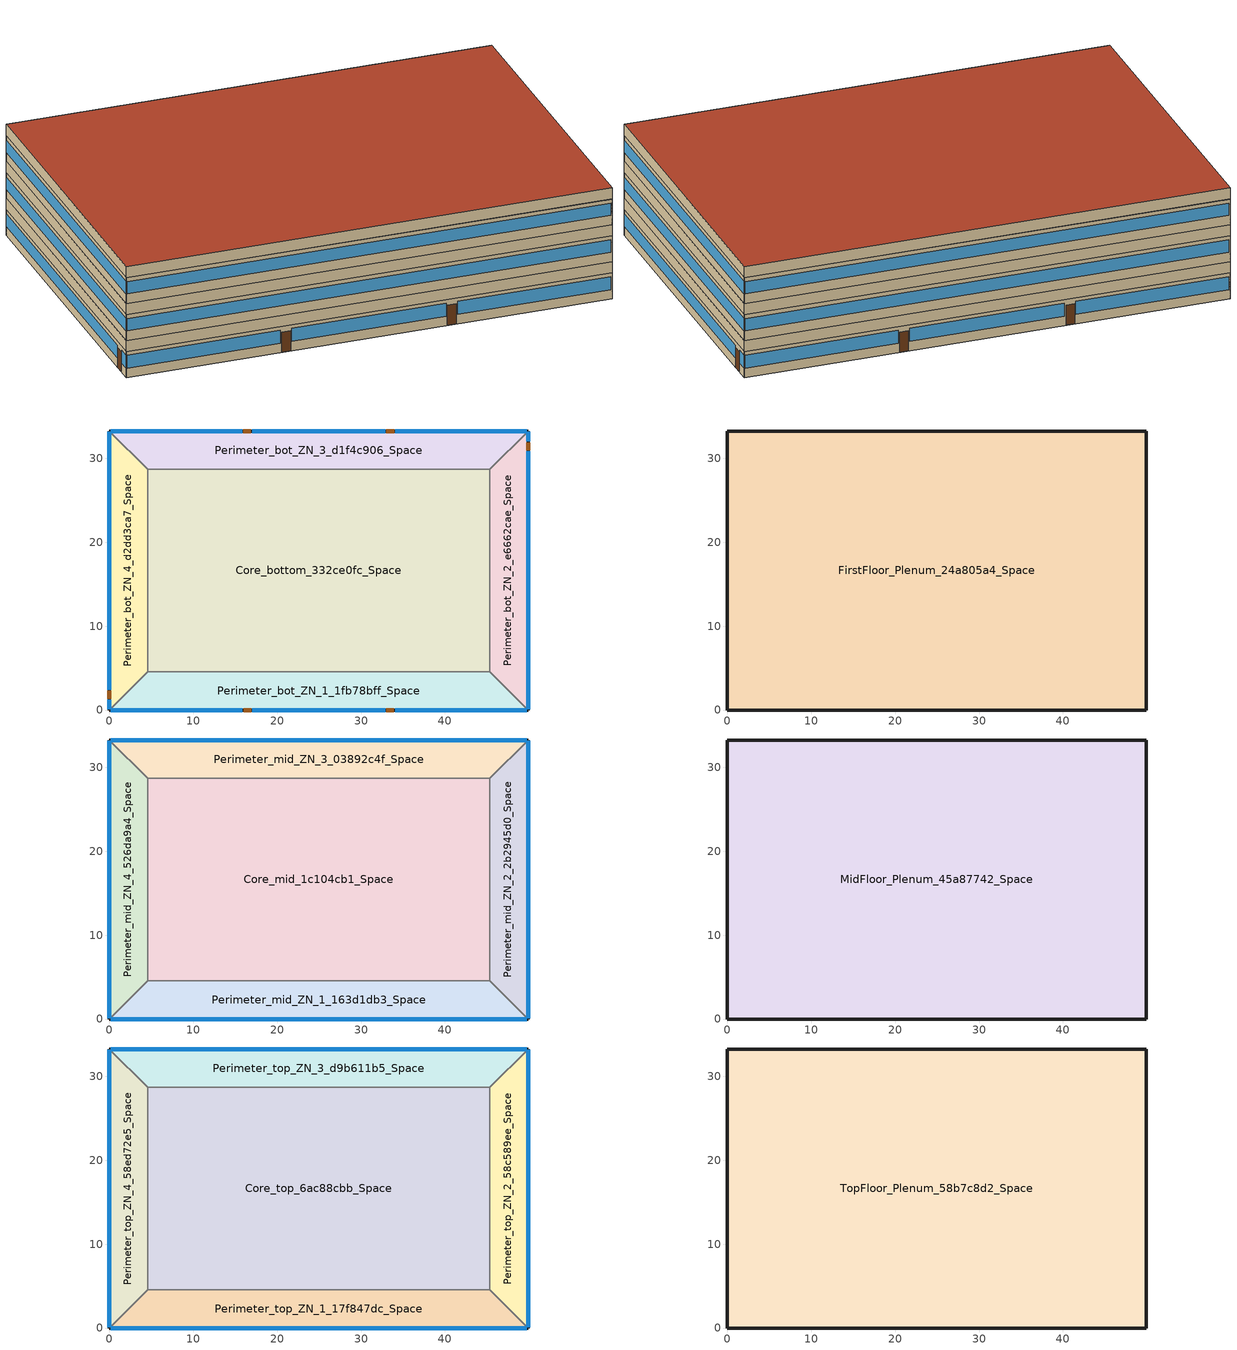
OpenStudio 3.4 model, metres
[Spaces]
Perimeter_bot_ZN_2_e6662cae_Space
 floor ground (Foundation F 126 Perim 3327 Area 13126): 49.91,33.27 49.91,0 45.34,4.57 45.34,28.7 z0
 wall outside: 49.91,0 49.91,33.27 z0:2.74
 wall to Perimeter_bot_ZN_3_d1f4c906_Space: 49.91,33.27 45.34,28.7 z0:2.74
 wall to Core_bottom_332ce0fc_Space: 45.34,28.7 45.34,4.57 z0:2.74
 wall to Perimeter_bot_ZN_1_1fb78bff_Space: 45.34,4.57 49.91,0 z0:2.74
 window (U 0.54 SHGC 0.25 Simple Glazing Window): 49.91,0.08 49.91,30.84 / 49.91,32.05 49.91,33.19 z0.99:2.36
 door (Typical Insulated Metal Door-R3): 49.91,30.99 49.91,31.9 z0.02:2.15
Perimeter_bot_ZN_3_d1f4c906_Space
 floor ground (Foundation F 126 Perim 4991 Area 20735): 49.91,33.27 45.34,28.7 4.57,28.7 0,33.27 z0
 wall outside: 49.91,33.27 0,33.27 z0:2.74
 wall to Perimeter_bot_ZN_4_d2dd3ca7_Space: 0,33.27 4.57,28.7 z0:2.74
 wall to Core_bottom_332ce0fc_Space: 4.57,28.7 45.34,28.7 z0:2.74
 window (U 0.54 SHGC 0.25 Simple Glazing Window): 32.87,33.27 17.04,33.27 / 49.79,33.27 34.09,33.27 / 15.82,33.27 0.12,33.27 z0.98:2.37
 door (Typical Insulated Metal Door-R3): 16.84,33.27 15.93,33.27 / 33.94,33.27 33.03,33.27 z0.02:2.15
Perimeter_bot_ZN_4_d2dd3ca7_Space
 floor ground (Foundation F 126 Perim 3327 Area 13125): 4.57,28.7 4.57,4.57 0,0 0,33.27 z0
 wall outside: 0,33.27 0,0 z0:2.74
 wall to Perimeter_bot_ZN_1_1fb78bff_Space: 0,0 4.57,4.57 z0:2.74
 wall to Core_bottom_332ce0fc_Space: 4.57,4.57 4.57,28.7 z0:2.74
 window (U 0.54 SHGC 0.25 Simple Glazing Window): 0,33.19 0,2.44 / 0,1.22 0,0.08 z0.99:2.36
 door (Typical Insulated Metal Door-R3): 0,2.28 0,1.37 z0.02:2.15
Perimeter_bot_ZN_1_1fb78bff_Space
 floor ground (Foundation F 126 Perim 4991 Area 20734): 49.91,0 0,0 4.57,4.57 45.34,4.57 z0
 wall outside: 0,0 49.91,0 z0:2.74
 wall to Core_bottom_332ce0fc_Space: 45.34,4.57 4.57,4.57 z0:2.74
 window (U 0.54 SHGC 0.25 Simple Glazing Window): 34.09,0 49.79,0 / 0.12,0 15.82,0 / 17.04,0 32.87,0 z0.98:2.37
 door (Typical Insulated Metal Door-R3): 16,0 16.92,0 / 33.01,0 33.93,0 z0.02:2.15
Core_bottom_332ce0fc_Space
 floor ground (Foundation F 126 Perim 0 Area 98354): 45.34,28.7 45.34,4.57 4.57,4.57 4.57,28.7 z0
FirstFloor_Plenum_24a805a4_Space
 floor to Core_bottom_332ce0fc_Space: 45.34,28.7 45.34,4.57 4.57,4.57 4.57,28.7 z2.74
 floor to Perimeter_bot_ZN_1_1fb78bff_Space: 49.91,0 0,0 4.57,4.57 45.34,4.57 z2.74
 floor to Perimeter_bot_ZN_4_d2dd3ca7_Space: 0,33.27 4.57,28.7 4.57,4.57 0,0 z2.74
 floor to Perimeter_bot_ZN_3_d1f4c906_Space: 49.91,33.27 45.34,28.7 4.57,28.7 0,33.27 z2.74
 floor to Perimeter_bot_ZN_2_e6662cae_Space: 49.91,33.27 49.91,0 45.34,4.57 45.34,28.7 z2.74
 wall outside: 0,0 49.91,0 49.91,33.27 0,33.27 0,0 z2.74:3.96
Perimeter_mid_ZN_2_2b2945d0_Space
 floor to FirstFloor_Plenum_24a805a4_Space: 49.91,33.27 49.91,0 45.34,4.57 45.34,28.7 z3.96
 wall outside: 49.91,0 49.91,33.27 z3.96:6.7
 wall to Perimeter_mid_ZN_3_03892c4f_Space: 49.91,33.27 45.34,28.7 z3.96:6.7
 wall to Core_mid_1c104cb1_Space: 45.34,28.7 45.34,4.57 z3.96:6.7
 wall to Perimeter_mid_ZN_1_163d1db3_Space: 45.34,4.57 49.91,0 z3.96:6.7
 window (U 0.54 SHGC 0.25 Simple Glazing Window): 49.91,0.08 49.91,33.19 z4.98:6.29
Perimeter_mid_ZN_3_03892c4f_Space
 floor to FirstFloor_Plenum_24a805a4_Space: 49.91,33.27 45.34,28.7 4.57,28.7 0,33.27 z3.96
 wall outside: 49.91,33.27 0,33.27 z3.96:6.7
 wall to Perimeter_mid_ZN_4_526da9a4_Space: 0,33.27 4.57,28.7 z3.96:6.7
 wall to Core_mid_1c104cb1_Space: 4.57,28.7 45.34,28.7 z3.96:6.7
 window (U 0.54 SHGC 0.25 Simple Glazing Window): 49.79,33.27 0.12,33.27 z4.98:6.29
Perimeter_mid_ZN_4_526da9a4_Space
 floor to FirstFloor_Plenum_24a805a4_Space: 4.57,28.7 4.57,4.57 0,0 0,33.27 z3.96
 wall outside: 0,33.27 0,0 z3.96:6.7
 wall to Perimeter_mid_ZN_1_163d1db3_Space: 0,0 4.57,4.57 z3.96:6.7
 wall to Core_mid_1c104cb1_Space: 4.57,4.57 4.57,28.7 z3.96:6.7
 window (U 0.54 SHGC 0.25 Simple Glazing Window): 0,33.19 0,0.08 z4.98:6.29
Perimeter_mid_ZN_1_163d1db3_Space
 floor to FirstFloor_Plenum_24a805a4_Space: 49.91,0 0,0 4.57,4.57 45.34,4.57 z3.96
 wall outside: 0,0 49.91,0 z3.96:6.7
 wall to Core_mid_1c104cb1_Space: 45.34,4.57 4.57,4.57 z3.96:6.7
 window (U 0.54 SHGC 0.25 Simple Glazing Window): 0.12,0 49.79,0 z4.98:6.29
Core_mid_1c104cb1_Space
 floor to FirstFloor_Plenum_24a805a4_Space: 45.34,28.7 45.34,4.57 4.57,4.57 4.57,28.7 z3.96
MidFloor_Plenum_45a87742_Space
 floor to Core_mid_1c104cb1_Space: 45.34,28.7 45.34,4.57 4.57,4.57 4.57,28.7 z6.7
 floor to Perimeter_mid_ZN_1_163d1db3_Space: 49.91,0 0,0 4.57,4.57 45.34,4.57 z6.7
 floor to Perimeter_mid_ZN_4_526da9a4_Space: 0,33.27 4.57,28.7 4.57,4.57 0,0 z6.7
 floor to Perimeter_mid_ZN_3_03892c4f_Space: 49.91,33.27 45.34,28.7 4.57,28.7 0,33.27 z6.7
 floor to Perimeter_mid_ZN_2_2b2945d0_Space: 49.91,33.27 49.91,0 45.34,4.57 45.34,28.7 z6.7
 wall outside: 0,0 49.91,0 49.91,33.27 0,33.27 0,0 z6.7:7.92
Perimeter_top_ZN_2_58c589ee_Space
 floor to MidFloor_Plenum_45a87742_Space: 49.91,33.27 49.91,0 45.34,4.57 45.34,28.7 z7.92
 wall outside: 49.91,0 49.91,33.27 z7.92:10.66
 wall to Perimeter_top_ZN_3_d9b611b5_Space: 49.91,33.27 45.34,28.7 z7.92:10.66
 wall to Core_top_6ac88cbb_Space: 45.34,28.7 45.34,4.57 z7.92:10.66
 wall to Perimeter_top_ZN_1_17f847dc_Space: 45.34,4.57 49.91,0 z7.92:10.66
 window (U 0.54 SHGC 0.25 Simple Glazing Window): 49.91,0.08 49.91,33.19 z8.94:10.26
Perimeter_top_ZN_3_d9b611b5_Space
 floor to MidFloor_Plenum_45a87742_Space: 49.91,33.27 45.34,28.7 4.57,28.7 0,33.27 z7.92
 wall outside: 49.91,33.27 0,33.27 z7.92:10.66
 wall to Perimeter_top_ZN_4_58ed72e5_Space: 0,33.27 4.57,28.7 z7.92:10.66
 wall to Core_top_6ac88cbb_Space: 4.57,28.7 45.34,28.7 z7.92:10.66
 window (U 0.54 SHGC 0.25 Simple Glazing Window): 49.79,33.27 0.12,33.27 z8.94:10.26
Perimeter_top_ZN_4_58ed72e5_Space
 floor to MidFloor_Plenum_45a87742_Space: 4.57,28.7 4.57,4.57 0,0 0,33.27 z7.92
 wall outside: 0,33.27 0,0 z7.92:10.66
 wall to Perimeter_top_ZN_1_17f847dc_Space: 0,0 4.57,4.57 z7.92:10.66
 wall to Core_top_6ac88cbb_Space: 4.57,4.57 4.57,28.7 z7.92:10.66
 window (U 0.54 SHGC 0.25 Simple Glazing Window): 0,33.19 0,0.08 z8.94:10.26
Perimeter_top_ZN_1_17f847dc_Space
 floor to MidFloor_Plenum_45a87742_Space: 49.91,0 0,0 4.57,4.57 45.34,4.57 z7.92
 wall outside: 0,0 49.91,0 z7.92:10.66
 wall to Core_top_6ac88cbb_Space: 45.34,4.57 4.57,4.57 z7.92:10.66
 window (U 0.54 SHGC 0.25 Simple Glazing Window): 0.12,0 49.79,0 z8.94:10.26
Core_top_6ac88cbb_Space
 floor to MidFloor_Plenum_45a87742_Space: 45.34,28.7 45.34,4.57 4.57,4.57 4.57,28.7 z7.92
TopFloor_Plenum_58b7c8d2_Space
 floor to Perimeter_top_ZN_3_d9b611b5_Space: 49.91,33.27 45.34,28.7 4.57,28.7 0,33.27 z10.67
 floor to Core_top_6ac88cbb_Space: 45.34,28.7 45.34,4.57 4.57,4.57 4.57,28.7 z10.67
 floor to Perimeter_top_ZN_4_58ed72e5_Space: 4.57,28.7 4.57,4.57 0,0 0,33.27 z10.67
 floor to Perimeter_top_ZN_1_17f847dc_Space: 45.34,4.57 49.91,0 0,0 4.57,4.57 z10.67
 floor to Perimeter_top_ZN_2_58c589ee_Space: 49.91,33.27 49.91,0 45.34,4.57 45.34,28.7 z10.67
 wall outside: 49.91,33.27 0,33.27 0,0 49.91,0 49.91,33.27 z10.67:11.89
 roof outside: 0,33.27 0,0 49.91,0 49.91,33.27 z11.89
[Building]
Building 1: North Axis {deg}=0; Default Construction Set=Default Generic Construction Set; Standards Building Type=MediumOffice
[Site]
Site 1: Terrain=City
[Site:WaterMainsTemperature]
Calculation Method=CorrelationFromWeatherFile
[ClimateZones]
Climate Zone Institution Name 1=ASHRAE; Climate Zone Document Name 1=ANSI/ASHRAE Standard 169; Climate Zone Document Year 1=2006; Climate Zone Value 1=2A
[SizingPeriod:DesignDay] Barometric Pressure {Pa}=91976; Rain Indicator=No; Snow Indicator=No; Day of Month=21; Daylight Saving Time Indicator=No; Humidity Condition Type=Wetbulb; Dry-Bulb Temperature Range Modifier Type=DefaultMultipliers
Name | Maximum Dry-Bulb Temperature {C} | Daily Dry-Bulb Temperature Range {deltaC} | Wind Speed {m/s} | Wind Direction {deg} | Sky Clearness | Month | Day Type | Wetbulb or DewPoint at Maximum Dry-Bulb {C} | Solar Model Indicator | ASHRAE Clear Sky Optical Depth for Beam Irradiance | ASHRAE Clear Sky Optical Depth for Diffuse Irradiance
Tucson-Davis-Monthan.AFB_AZ_USA Ann Htg 99.6% Condns DB | 0.5 | 0 | 2.1 | 140 | 0 | 12 | WinterDesignDay | 0.5 | ASHRAEClearSky
Tucson-Davis-Monthan.AFB_AZ_USA Ann Clg .4% Condns DB=>MWB | 40.8 | 13.3 | 4.8 | 310 |  | 7 | SummerDesignDay | 18.5 | ASHRAETau | 0.555 | 1.729
[Material]
Name | Roughness | Thickness {m} | Conductivity {W/m-K} | Density {kg/m3} | Specific Heat {J/kg-K} | Thermal Absorptance | Solar Absorptance | Visible Absorptance
Roof Membrane - Highly | VeryRough | 0.0095 | 0.16 | 1211.29 | 1460 | 0.75 | 0.45 | 0.7
G01 13mm gypsum board | Smooth | 0.0127 | 0.16 | 800 | 1090 | 0.9 | 0.7 | 0.5
F08 Metal Surface; Metal Roof Surface | Smooth | 0.0008 | 45.28 | 7824 | 500 | 0.9 | 0.7 | 0.7
25mm Stucco | Smooth | 0.0254 | 0.72 | 1856 | 840 | 0.9 | 0.7 | 0.7
Acoustic Tile - 1/2 in. | MediumSmooth | 0.0127 | 0.057633 | 288.332 | 795.492 | 0.9 | 0 | 0
Std Wood 6inch | MediumSmooth | 0.15 | 0.12 | 540 | 1210 | 0.9 | 0.7 | 0.7
100mm Normalweight Concrete floor | MediumSmooth | 0.1016 | 2.31 | 2322 | 832 | 0.9 | 0.7 | 0.7
5/8 in. Gypsum Board | MediumSmooth | 0.0159 | 0.16 | 800 | 1090 | 0.9 | 0.7 | 0.7
4in. Normalweight Concrete | MediumRough | 0.1016 | 2.31 | 2322 | 832 | 0.9 | 0.7 | 0.7
8in. Normalweight Concrete | MediumRough | 0.2032 | 2.31 | 2322 | 832 | 0.9 | 0.7 | 0.7
Generic Roof Membrane | MediumRough | 0.01 | 0.16 | 1120 | 1460 | 0.9 | 0.65 | 0.65
Generic Acoustic Tile | MediumSmooth | 0.02 | 0.06 | 368 | 590 | 0.9 | 0.2 | 0.2
Generic 25mm Wood | MediumSmooth | 0.0254 | 0.15 | 608 | 1630 | 0.9 | 0.5 | 0.5
Generic HW Concrete | MediumRough | 0.2 | 1.95 | 2240 | 900 | 0.9 | 0.8 | 0.8
Generic Gypsum Board | MediumSmooth | 0.0127 | 0.16 | 800 | 1090 | 0.9 | 0.5 | 0.5
Generic Wall Air Gap | Smooth | 0.1 | 0.667 | 1.28 | 1000 | 0.9 | 0.7 | 0.7
Generic Ceiling Air Gap | Smooth | 0.1 | 0.556 | 1.28 | 1000 | 0.9 | 0.7 | 0.7
Generic Brick | MediumRough | 0.1 | 0.9 | 1920 | 790 | 0.9 | 0.65 | 0.65
Generic 50mm Insulation; Generic 25mm Insulation | MediumRough | 0.05 | 0.03 | 43 | 1210 | 0.9 | 0.7 | 0.7
Generic Painted Metal | Smooth | 0.0015 | 45 | 7690 | 410 | 0.9 | 0.5 | 0.5
Generic LW Concrete | MediumRough | 0.1 | 0.53 | 1280 | 840 | 0.9 | 0.8 | 0.8
Material 1 | Smooth | 0.1 | 0.1 | 0.1 | 100 |  | 0.65 | 0.65
[WindowMaterial:SimpleGlazingSystem] Solar Heat Gain Coefficient=0.25; Visible Transmittance=0.6
Name | U-Factor {W/m2-K}
U 0.54 SHGC 0.25 Simple Glazing | 3.06612
WindowMaterial_4a910608 | 3.066262
[Material:NoMass] Thermal Absorptance=0.9; Solar Absorptance=0.7
Name | Roughness | Thermal Resistance {m2-K/W} | Visible Absorptance
Typical Insulation R-9.73 | Smooth | 1.712828 | 0.7
Typical Insulation R-1.85 | Smooth | 0.326262 | 0.7
Typical Insulation R-6.78; Typical Carpet pad | Smooth | 0.21648 | 0.8
CP02 Carpet Pad | VeryRough | 0.21648 | 0.8
Typical Insulation R-24.52 | Smooth | 4.318887 | 0.7
Typical Insulation-R3 | MediumSmooth | 0.528331 | 0.7
[Construction]
Typical Insulated Steel Frame: 25mm Stucco, 5/8 in. Gypsum Board, Typical Insulation R-9.73, 5/8 in. Gypsum Board
Plenum Acoustic Tile: Acoustic Tile - 1/2 in.
U 0.54 SHGC 0.25 Simple Glazing Window: U 0.54 SHGC 0.25 Simple Glazing
InteriorFurnishings: Std Wood 6inch
U 0.54 SHGC 0.25 Simple Glazing: WindowMaterial_4a910608
Typical Interior Wall: G01 13mm gypsum board, G01 13mm gypsum board
Typical Insulated Carpeted 8in: 8in. Normalweight Concrete, Typical Carpet pad
Typical Insulated Metal Door-R3: F08 Metal Surface, Typical Insulation-R3
Typical Insulated Metal Door: F08 Metal Surface, Typical Insulation R-1.85
Typical Interior Floor: CP02 Carpet Pad, 100mm Normalweight Concrete floor
Typical IEAD Roof - Highly reflective: Roof Membrane - Highly, Typical Insulation R-24.52, Metal Roof Surface
Typical Interior Ceiling: 100mm Normalweight Concrete floor, CP02 Carpet Pad
Typical Insulated Exterior Mass: Typical Insulation R-6.78, 4in. Normalweight Concrete, Typical Carpet pad
Generic Interior Door: Generic 25mm Wood
Generic Single Pane: Generic Clear Glass
Generic Shade: Material 1
Generic Interior Ceiling: Generic LW Concrete, Generic Ceiling Air Gap, Generic Acoustic Tile
Generic Interior Wall: Generic Gypsum Board, Generic Wall Air Gap, Generic Gypsum Board
Generic Exposed Floor: Generic Painted Metal, Generic Ceiling Air Gap, Generic 50mm Insulation, Generic LW Concrete
Generic Interior Floor: Generic Acoustic Tile, Generic Ceiling Air Gap, Generic LW Concrete
Generic Ground Slab: Generic 50mm Insulation, Generic HW Concrete
Generic Roof: Generic Roof Membrane, Generic 50mm Insulation, Generic LW Concrete, Generic Ceiling Air Gap, Generic Acoustic Tile
Generic Exterior Wall: Generic Brick, Generic LW Concrete, Generic 50mm Insulation, Generic Wall Air Gap, Generic Gypsum Board
Generic Underground Wall: Generic 50mm Insulation, Generic HW Concrete, Generic Wall Air Gap, Generic Gypsum Board
Generic Underground Roof: Generic 50mm Insulation, Generic HW Concrete, Generic Ceiling Air Gap, Generic Acoustic Tile
Generic Double Pane: Generic Low-e Glass, Generic Window Air Gap, Generic Clear Glass
Generic Exterior Door: Generic Painted Metal, Generic 25mm Insulation, Generic Painted Metal
[DefaultConstructionSet]
Name | Default Exterior Surface Constructions | Default Interior Surface Constructions | Default Ground Contact Surface Constructions | Default Exterior SubSurface Constructions | Default Interior SubSurface Constructions | Adiabatic Surface Construction | Interior Partition Construction | Space Shading Construction
90.1-2016 - MedOffice - Plenum - ASHRAE 169-2013-2B | Default Surface Constructions 2 | Default Surface Constructions 1 | Default Surface Constructions 3 | Default Sub Surface Constructions 2 | Default Sub Surface Constructions 1
ConstructionSet_7338bad6 | Default Surface Constructions 5 | Default Surface Constructions 4 | Default Surface Constructions 6 | Default Sub Surface Constructions 4 | Default Sub Surface Constructions 3 | Typical Interior Wall
Default Generic Construction Set | Default Surface Constructions 8 | Default Surface Constructions 7 | Default Surface Constructions 9 | Default Sub Surface Constructions 6 | Default Sub Surface Constructions 5 | Generic Interior Wall | Generic Air Boundary | Generic Shade
[DefaultSurfaceConstructions]
Name | Floor Construction | Roof Ceiling Construction | Wall Construction
Default Surface Constructions 1 | Plenum Acoustic Tile | Typical Interior Ceiling
Default Surface Constructions 2; Default Surface Constructions 3
Default Surface Constructions 4 | Typical Interior Floor | Plenum Acoustic Tile | Typical Interior Wall
Default Surface Constructions 5 | Typical Insulated Exterior Mass | Typical IEAD Roof - Highly reflective | Typical Insulated Steel Frame
Default Surface Constructions 6 | Typical Insulated Carpeted 8in
Default Surface Constructions 7 | Generic Interior Floor | Generic Interior Ceiling | Generic Interior Wall
Default Surface Constructions 8 | Generic Exposed Floor | Generic Roof | Generic Exterior Wall
Default Surface Constructions 9 | Generic Ground Slab | Generic Underground Roof | Generic Underground Wall
[DefaultSubSurfaceConstructions]
Name | Fixed Window Construction | Operable Window Construction | Door Construction | Glass Door Construction | Overhead Door Construction | Skylight Construction
Default Sub Surface Constructions 1; Default Sub Surface Constructions 2; Default Sub Surface Constructions 3
Default Sub Surface Constructions 4 | U 0.54 SHGC 0.25 Simple Glazing | U 0.54 SHGC 0.25 Simple Glazing | Typical Insulated Metal Door
Default Sub Surface Constructions 5 | Generic Single Pane | Generic Single Pane | Generic Interior Door | Generic Single Pane
Default Sub Surface Constructions 6 | Generic Double Pane | Generic Double Pane | Generic Exterior Door | Generic Double Pane | Generic Exterior Door | Generic Double Pane
[WindowMaterial:Gas]
Generic Window Air Gap: Gas Type=Air; Thickness {m}=0.0127
[WindowMaterial:Glazing] Optical Data Type=SpectralAverage; Thickness {m}=0.006; Infrared Transmittance at Normal Incidence=0; Front Side Infrared Hemispherical Emissivity=0.84; Conductivity {W/m-K}=1; Dirt Correction Factor for Solar and Visible Transmittance=1; Solar Diffusing=No
Name | Solar Transmittance at Normal Incidence | Front Side Solar Reflectance at Normal Incidence | Back Side Solar Reflectance at Normal Incidence | Visible Transmittance at Normal Incidence | Front Side Visible Reflectance at Normal Incidence | Back Side Visible Reflectance at Normal Incidence | Back Side Infrared Hemispherical Emissivity
Generic Low-e Glass | 0.45 | 0.36 | 0.36 | 0.71 | 0.21 | 0.21 | 0.047
Generic Clear Glass | 0.77 | 0.07 | 0.07 | 0.88 | 0.08 | 0.08 | 0.84
[Construction:AirBoundary]
Generic Air Boundary: None, 0
[Construction:FfactorGroundFloor] F-Factor {W/m-K}=1.26344
Name | Area {m2} | PerimeterExposed {m}
Foundation F 126 Perim 4991 Area 20734; Foundation F 126 Perim 4991 Area 20735 | 207.338 | 49.911
Foundation F 126 Perim 3327 Area 13125; Foundation F 126 Perim 3327 Area 13126 | 131.254 | 33.2738
Foundation F 126 Perim 0 Area 98354 | 983.537 | 0
[SpaceType]
Name | Design Specification Outdoor Air Object
custom_prototype_ideal_prog_perimeterRms | 2016::WholeBuilding::Md Office_Ventilation
custom_prototype_ideal_prog_core | 2016::WholeBuilding::Md Office_Ventilation 1
CustomSpaceType_TopFloor_Plenum_58b7c8d2; CustomSpaceType_FirstFloor_Plenum_24a805a4; CustomSpaceType_MidFloor_Plenum_45a87742
[People:Definition] Number of People Calculation Method=People/Area; People per Space Floor Area {person/m2}=0.0538196; Fraction Radiant=0.3; Sensible Heat Fraction=Autocalculate
2016::WholeBuilding::Md Office_People; 2016::WholeBuilding::Md Office_People 1
[People] Number of People Schedule=OfficeMedium BLDG_OCC_SCH; Activity Level Schedule=OfficeMedium ACTIVITY_SCH; Multiplier=1
Name | People Definition | Space or SpaceType
2016::WholeBuilding::Md Office_People | 2016::WholeBuilding::Md Office_People | custom_prototype_ideal_prog_perimeterRms
2016::WholeBuilding::Md Office_People 2 | 2016::WholeBuilding::Md Office_People 1 | custom_prototype_ideal_prog_core
[Lights:Definition] Design Level Calculation Method=Watts/Area; Watts per Space Floor Area {W/m2}=8.503481; Fraction Radiant=0.7; Fraction Visible=0.2; Return Air Fraction=0
2016::WholeBuilding::Md Office_Lighting; 2016::WholeBuilding::Md Office_Lighting 1
[Lights] Schedule=OfficeMedium BLDG_LIGHT_SCH_2013; Fraction Replaceable=1
Name | Lights Definition | Space or SpaceType
2016::WholeBuilding::Md Office_Lighting | 2016::WholeBuilding::Md Office_Lighting | custom_prototype_ideal_prog_perimeterRms
2016::WholeBuilding::Md Office_Lighting 2 | 2016::WholeBuilding::Md Office_Lighting 1 | custom_prototype_ideal_prog_core
[ElectricEquipment:Definition] Fraction Radiant=0.5
Name | Design Level Calculation Method | Watts per Space Floor Area {W/m2} | Fraction Latent | Fraction Lost | Design Level {W}
2016::WholeBuilding::Md Office_Electric; 2016::WholeBuilding::Md Office_Electric 1 | Watts/Area | 8.072925 | 0 | 0
Elevator Lift Motor | EquipmentLevel |  |  |  | 16055
Elevator Fan | EquipmentLevel |  |  |  | 30.9576
Elevator Lights | EquipmentLevel |  |  |  | 32.3486
[ElectricEquipment]
Name | Electric Equipment Definition | Space or SpaceType | Schedule | Multiplier
2016::WholeBuilding::Md Office_Electric | 2016::WholeBuilding::Md Office_Electric | custom_prototype_ideal_prog_perimeterRms | OfficeMedium BLDG_EQUIP_SCH_2013
2016::WholeBuilding::Md Office_Electric 2 | 2016::WholeBuilding::Md Office_Electric 1 | custom_prototype_ideal_prog_core | OfficeMedium BLDG_EQUIP_SCH_2013
2 Elevator Lift Motors | Elevator Lift Motor | Core_bottom_332ce0fc_Space | OfficeMedium BLDG_ELEVATORS | 2
2 Elevator Fans | Elevator Fan | Core_bottom_332ce0fc_Space | OfficeMedium ELEV_LIGHT_FAN_SCH_ADD_DF | 2
2 Elevator Lights | Elevator Lights | Core_bottom_332ce0fc_Space | OfficeMedium ELEV_LIGHT_FAN_SCH_ADD_DF 1 | 2
[SpaceInfiltration:DesignFlowRate] Design Flow Rate Calculation Method=Flow/ExteriorArea; Constant Term Coefficient=1; Temperature Term Coefficient=0; Velocity Term Coefficient=0
Name | Space or SpaceType | Schedule | Flow per Exterior Surface Area {m3/s-m2}
2016::WholeBuilding::Md Office_Infiltration | custom_prototype_ideal_prog_perimeterRms | OfficeMedium INFIL_SCH_PNNL | 0.00030226
FirstFloor_Plenum Infiltration | CustomSpaceType_TopFloor_Plenum_58b7c8d2 | Generic Office Infiltration | 0.000569573
FirstFloor_Plenum Infiltration 1 | CustomSpaceType_FirstFloor_Plenum_24a805a4 | Generic Office Infiltration | 0.000569573
FirstFloor_Plenum Infiltration 2 | CustomSpaceType_MidFloor_Plenum_45a87742 | Generic Office Infiltration | 0.000569573
[DesignSpecification:OutdoorAir] Outdoor Air Flow per Floor Area {m3/s-m2}=0.0004318; Outdoor Air Flow Rate {m3/s}=0; Outdoor Air Flow Air Changes per Hour {1/hr}=0
2016::WholeBuilding::Md Office_Ventilation; 2016::WholeBuilding::Md Office_Ventilation 1
[Space]
Name | Space Type | Default Construction Set | Building Story | Thermal Zone | Part of Total Floor Area
Perimeter_bot_ZN_2_e6662cae_Space | custom_prototype_ideal_prog_perimeterRms | ConstructionSet_7338bad6 | Floor1 | Perimeter_bot_ZN_2_e6662cae
Perimeter_bot_ZN_3_d1f4c906_Space | custom_prototype_ideal_prog_perimeterRms | ConstructionSet_7338bad6 | Floor1 | Perimeter_bot_ZN_3_d1f4c906
Perimeter_bot_ZN_4_d2dd3ca7_Space | custom_prototype_ideal_prog_perimeterRms | ConstructionSet_7338bad6 | Floor1 | Perimeter_bot_ZN_4_d2dd3ca7
Perimeter_bot_ZN_1_1fb78bff_Space | custom_prototype_ideal_prog_perimeterRms | ConstructionSet_7338bad6 | Floor1 | Perimeter_bot_ZN_1_1fb78bff
Core_bottom_332ce0fc_Space | custom_prototype_ideal_prog_core | ConstructionSet_7338bad6 | Floor1 | Core_bottom_332ce0fc
TopFloor_Plenum_58b7c8d2_Space | CustomSpaceType_TopFloor_Plenum_58b7c8d2 | 90.1-2016 - MedOffice - Plenum - ASHRAE 169-2013-2B | Floor4 | TopFloor_Plenum_58b7c8d2 | No
FirstFloor_Plenum_24a805a4_Space | CustomSpaceType_FirstFloor_Plenum_24a805a4 | 90.1-2016 - MedOffice - Plenum - ASHRAE 169-2013-2B | Floor2 | FirstFloor_Plenum_24a805a4 | No
Perimeter_mid_ZN_2_2b2945d0_Space | custom_prototype_ideal_prog_perimeterRms | ConstructionSet_7338bad6 | Floor2 | Perimeter_mid_ZN_2_2b2945d0
Perimeter_mid_ZN_3_03892c4f_Space | custom_prototype_ideal_prog_perimeterRms | ConstructionSet_7338bad6 | Floor2 | Perimeter_mid_ZN_3_03892c4f
Perimeter_mid_ZN_4_526da9a4_Space | custom_prototype_ideal_prog_perimeterRms | ConstructionSet_7338bad6 | Floor2 | Perimeter_mid_ZN_4_526da9a4
Perimeter_mid_ZN_1_163d1db3_Space | custom_prototype_ideal_prog_perimeterRms | ConstructionSet_7338bad6 | Floor2 | Perimeter_mid_ZN_1_163d1db3
Core_mid_1c104cb1_Space | custom_prototype_ideal_prog_core | ConstructionSet_7338bad6 | Floor2 | Core_mid_1c104cb1
MidFloor_Plenum_45a87742_Space | CustomSpaceType_MidFloor_Plenum_45a87742 | 90.1-2016 - MedOffice - Plenum - ASHRAE 169-2013-2B | Floor3 | MidFloor_Plenum_45a87742 | No
Perimeter_top_ZN_2_58c589ee_Space | custom_prototype_ideal_prog_perimeterRms | ConstructionSet_7338bad6 | Floor3 | Perimeter_top_ZN_2_58c589ee
Perimeter_top_ZN_3_d9b611b5_Space | custom_prototype_ideal_prog_perimeterRms | ConstructionSet_7338bad6 | Floor3 | Perimeter_top_ZN_3_d9b611b5
Perimeter_top_ZN_4_58ed72e5_Space | custom_prototype_ideal_prog_perimeterRms | ConstructionSet_7338bad6 | Floor3 | Perimeter_top_ZN_4_58ed72e5
Perimeter_top_ZN_1_17f847dc_Space | custom_prototype_ideal_prog_perimeterRms | ConstructionSet_7338bad6 | Floor3 | Perimeter_top_ZN_1_17f847dc
Core_top_6ac88cbb_Space | custom_prototype_ideal_prog_core | ConstructionSet_7338bad6 | Floor3 | Core_top_6ac88cbb
[ThermalZone] Use Ideal Air Loads=No
Name | Ceiling Height {m} | Volume {m3} | Thermostat
Perimeter_bot_ZN_2_e6662cae | 2.74 | 359.555 | 2016::WholeBuilding::Md Office_Setpoint
Perimeter_bot_ZN_3_d1f4c906 | 2.74 | 567.974 | 2016::WholeBuilding::Md Office_Setpoint 1
Perimeter_bot_ZN_4_d2dd3ca7 | 2.74 | 359.555 | 2016::WholeBuilding::Md Office_Setpoint 2
Perimeter_bot_ZN_1_1fb78bff | 2.74 | 567.974 | 2016::WholeBuilding::Md Office_Setpoint 3
Core_bottom_332ce0fc | 2.74 | 2695.34 | 2016::WholeBuilding::Md Office_Setpoint 4
TopFloor_Plenum_58b7c8d2; FirstFloor_Plenum_24a805a4; MidFloor_Plenum_45a87742 | 1.22 | 2026.09
Perimeter_mid_ZN_2_2b2945d0 | 2.74 | 359.555 | 2016::WholeBuilding::Md Office_Setpoint 5
Perimeter_mid_ZN_3_03892c4f | 2.74 | 567.974 | 2016::WholeBuilding::Md Office_Setpoint 6
Perimeter_mid_ZN_4_526da9a4 | 2.74 | 359.555 | 2016::WholeBuilding::Md Office_Setpoint 7
Perimeter_mid_ZN_1_163d1db3 | 2.74 | 567.974 | 2016::WholeBuilding::Md Office_Setpoint 8
Core_mid_1c104cb1 | 2.74 | 2695.34 | 2016::WholeBuilding::Md Office_Setpoint 9
Perimeter_top_ZN_2_58c589ee | 2.74 | 359.555 | 2016::WholeBuilding::Md Office_Setpoint 10
Perimeter_top_ZN_3_d9b611b5 | 2.74 | 567.974 | 2016::WholeBuilding::Md Office_Setpoint 11
Perimeter_top_ZN_4_58ed72e5 | 2.74 | 359.555 | 2016::WholeBuilding::Md Office_Setpoint 12
Perimeter_top_ZN_1_17f847dc | 2.74 | 567.974 | 2016::WholeBuilding::Md Office_Setpoint 13
Core_top_6ac88cbb | 2.74 | 2695.34 | 2016::WholeBuilding::Md Office_Setpoint 14
[Sizing:Zone] Zone Cooling Design Supply Air Temperature Input Method=SupplyAirTemperature; Zone Cooling Design Supply Air Temperature {C}=14; Zone Cooling Design Supply Air Temperature Difference {deltaC}=11.11; Zone Heating Design Supply Air Temperature Input Method=SupplyAirTemperature; Zone Heating Design Supply Air Temperature {C}=40; Zone Heating Design Supply Air Temperature Difference {deltaC}=11.11; Zone Cooling Design Supply Air Humidity Ratio {kg-H2O/kg-air}=0.0085; Zone Heating Design Supply Air Humidity Ratio {kg-H2O/kg-air}=0.008; Cooling Design Air Flow Method=DesignDay; Heating Design Air Flow Method=DesignDay; Account for Dedicated Outdoor Air System=No; Dedicated Outdoor Air System Control Strategy=NeutralSupplyAir; Dedicated Outdoor Air Low Setpoint Temperature for Design {C}=autosize; Dedicated Outdoor Air High Setpoint Temperature for Design {C}=autosize
Perimeter_bot_ZN_2_e6662cae; Perimeter_bot_ZN_3_d1f4c906; Perimeter_bot_ZN_4_d2dd3ca7; Perimeter_bot_ZN_1_1fb78bff; Core_bottom_332ce0fc; TopFloor_Plenum_58b7c8d2; FirstFloor_Plenum_24a805a4; Perimeter_mid_ZN_2_2b2945d0; Perimeter_mid_ZN_3_03892c4f; Perimeter_mid_ZN_4_526da9a4; Perimeter_mid_ZN_1_163d1db3; Core_mid_1c104cb1; MidFloor_Plenum_45a87742; Perimeter_top_ZN_2_58c589ee; Perimeter_top_ZN_3_d9b611b5; Perimeter_top_ZN_4_58ed72e5; Perimeter_top_ZN_1_17f847dc; Core_top_6ac88cbb
[Zone equipment]
Perimeter_bot_ZN_2_e6662cae: Perimeter_bot_ZN_2_e6662cae Ideal Loads Air System
Perimeter_bot_ZN_3_d1f4c906: Perimeter_bot_ZN_3_d1f4c906 Ideal Loads Air System
Perimeter_bot_ZN_4_d2dd3ca7: Perimeter_bot_ZN_4_d2dd3ca7 Ideal Loads Air System
Perimeter_bot_ZN_1_1fb78bff: Perimeter_bot_ZN_1_1fb78bff Ideal Loads Air System
Core_bottom_332ce0fc: Core_bottom_332ce0fc Ideal Loads Air System
Perimeter_mid_ZN_2_2b2945d0: Perimeter_mid_ZN_2_2b2945d0 Ideal Loads Air System
Perimeter_mid_ZN_3_03892c4f: Perimeter_mid_ZN_3_03892c4f Ideal Loads Air System
Perimeter_mid_ZN_4_526da9a4: Perimeter_mid_ZN_4_526da9a4 Ideal Loads Air System
Perimeter_mid_ZN_1_163d1db3: Perimeter_mid_ZN_1_163d1db3 Ideal Loads Air System
Core_mid_1c104cb1: Core_mid_1c104cb1 Ideal Loads Air System
Perimeter_top_ZN_2_58c589ee: Perimeter_top_ZN_2_58c589ee Ideal Loads Air System
Perimeter_top_ZN_3_d9b611b5: Perimeter_top_ZN_3_d9b611b5 Ideal Loads Air System
Perimeter_top_ZN_4_58ed72e5: Perimeter_top_ZN_4_58ed72e5 Ideal Loads Air System
Perimeter_top_ZN_1_17f847dc: Perimeter_top_ZN_1_17f847dc Ideal Loads Air System
Core_top_6ac88cbb: Core_top_6ac88cbb Ideal Loads Air System
[BuildingStory]
Floor1; Floor4; Floor2; Floor3
[InternalMass:Definition] Construction=InteriorFurnishings; Design Level Calculation Method=SurfaceArea
Name | Surface Area {m2}
Internal Mass Definition 1_1::Perimeter_bot_ZN_2_e6662cae_Space; Internal Mass Definition 1_3::Perimeter_bot_ZN_4_d2dd3ca7_Space; Internal Mass Definition 1_1::Perimeter_mid_ZN_2_2b2945d0_Space; Internal Mass Definition 1_3::Perimeter_mid_ZN_4_526da9a4_Space; Internal Mass Definition 1_1::Perimeter_top_ZN_2_58c589ee_Space; Internal Mass Definition 1_3::Perimeter_top_ZN_4_58ed72e5_Space | 262.44
Internal Mass Definition 1_2::Perimeter_bot_ZN_3_d1f4c906_Space; Internal Mass Definition 1_4::Perimeter_bot_ZN_1_1fb78bff_Space; Internal Mass Definition 1_2::Perimeter_mid_ZN_3_03892c4f_Space; Internal Mass Definition 1_4::Perimeter_mid_ZN_1_163d1db3_Space; Internal Mass Definition 1_2::Perimeter_top_ZN_3_d9b611b5_Space; Internal Mass Definition 1_4::Perimeter_top_ZN_1_17f847dc_Space | 414.58
Internal Mass Definition 1_5::Core_bottom_332ce0fc_Space; Internal Mass Definition 1_5::Core_mid_1c104cb1_Space; Internal Mass Definition 1_5::Core_top_6ac88cbb_Space | 1967.4
Internal Mass Definition 1_3::TopFloor_Plenum_58b7c8d2_Space; Internal Mass Definition 1_1::FirstFloor_Plenum_24a805a4_Space; Internal Mass Definition 1_2::MidFloor_Plenum_45a87742_Space | 3321.46
[InternalMass] Multiplier=1
Name | Internal Mass Definition | Space or SpaceType
Internal Mass Definition 1_1::Perimeter_bot_ZN_2_e6662cae_Space | Internal Mass Definition 1_1::Perimeter_bot_ZN_2_e6662cae_Space | Perimeter_bot_ZN_2_e6662cae_Space
Internal Mass Definition 1_2::Perimeter_bot_ZN_3_d1f4c906_Space | Internal Mass Definition 1_2::Perimeter_bot_ZN_3_d1f4c906_Space | Perimeter_bot_ZN_3_d1f4c906_Space
Internal Mass Definition 1_3::Perimeter_bot_ZN_4_d2dd3ca7_Space | Internal Mass Definition 1_3::Perimeter_bot_ZN_4_d2dd3ca7_Space | Perimeter_bot_ZN_4_d2dd3ca7_Space
Internal Mass Definition 1_4::Perimeter_bot_ZN_1_1fb78bff_Space | Internal Mass Definition 1_4::Perimeter_bot_ZN_1_1fb78bff_Space | Perimeter_bot_ZN_1_1fb78bff_Space
Internal Mass Definition 1_5::Core_bottom_332ce0fc_Space | Internal Mass Definition 1_5::Core_bottom_332ce0fc_Space | Core_bottom_332ce0fc_Space
Internal Mass Definition 1_3::TopFloor_Plenum_58b7c8d2_Space | Internal Mass Definition 1_3::TopFloor_Plenum_58b7c8d2_Space | TopFloor_Plenum_58b7c8d2_Space
Internal Mass Definition 1_1::FirstFloor_Plenum_24a805a4_Space | Internal Mass Definition 1_1::FirstFloor_Plenum_24a805a4_Space | FirstFloor_Plenum_24a805a4_Space
Internal Mass Definition 1_1::Perimeter_mid_ZN_2_2b2945d0_Space | Internal Mass Definition 1_1::Perimeter_mid_ZN_2_2b2945d0_Space | Perimeter_mid_ZN_2_2b2945d0_Space
Internal Mass Definition 1_2::Perimeter_mid_ZN_3_03892c4f_Space | Internal Mass Definition 1_2::Perimeter_mid_ZN_3_03892c4f_Space | Perimeter_mid_ZN_3_03892c4f_Space
Internal Mass Definition 1_3::Perimeter_mid_ZN_4_526da9a4_Space | Internal Mass Definition 1_3::Perimeter_mid_ZN_4_526da9a4_Space | Perimeter_mid_ZN_4_526da9a4_Space
Internal Mass Definition 1_4::Perimeter_mid_ZN_1_163d1db3_Space | Internal Mass Definition 1_4::Perimeter_mid_ZN_1_163d1db3_Space | Perimeter_mid_ZN_1_163d1db3_Space
Internal Mass Definition 1_5::Core_mid_1c104cb1_Space | Internal Mass Definition 1_5::Core_mid_1c104cb1_Space | Core_mid_1c104cb1_Space
Internal Mass Definition 1_2::MidFloor_Plenum_45a87742_Space | Internal Mass Definition 1_2::MidFloor_Plenum_45a87742_Space | MidFloor_Plenum_45a87742_Space
Internal Mass Definition 1_1::Perimeter_top_ZN_2_58c589ee_Space | Internal Mass Definition 1_1::Perimeter_top_ZN_2_58c589ee_Space | Perimeter_top_ZN_2_58c589ee_Space
Internal Mass Definition 1_2::Perimeter_top_ZN_3_d9b611b5_Space | Internal Mass Definition 1_2::Perimeter_top_ZN_3_d9b611b5_Space | Perimeter_top_ZN_3_d9b611b5_Space
Internal Mass Definition 1_3::Perimeter_top_ZN_4_58ed72e5_Space | Internal Mass Definition 1_3::Perimeter_top_ZN_4_58ed72e5_Space | Perimeter_top_ZN_4_58ed72e5_Space
Internal Mass Definition 1_4::Perimeter_top_ZN_1_17f847dc_Space | Internal Mass Definition 1_4::Perimeter_top_ZN_1_17f847dc_Space | Perimeter_top_ZN_1_17f847dc_Space
Internal Mass Definition 1_5::Core_top_6ac88cbb_Space | Internal Mass Definition 1_5::Core_top_6ac88cbb_Space | Core_top_6ac88cbb_Space
[ThermostatSetpoint:DualSetpoint] Heating Setpoint Temperature Schedule=OfficeMedium HTGSETP_SCH_YES_OPTIMUM; Cooling Setpoint Temperature Schedule=OfficeMedium CLGSETP_SCH_YES_OPTIMUM
2016::WholeBuilding::Md Office_Setpoint; 2016::WholeBuilding::Md Office_Setpoint 1; 2016::WholeBuilding::Md Office_Setpoint 2; 2016::WholeBuilding::Md Office_Setpoint 3; 2016::WholeBuilding::Md Office_Setpoint 4; 2016::WholeBuilding::Md Office_Setpoint 5; 2016::WholeBuilding::Md Office_Setpoint 6; 2016::WholeBuilding::Md Office_Setpoint 7; 2016::WholeBuilding::Md Office_Setpoint 8; 2016::WholeBuilding::Md Office_Setpoint 9; 2016::WholeBuilding::Md Office_Setpoint 10; 2016::WholeBuilding::Md Office_Setpoint 11; 2016::WholeBuilding::Md Office_Setpoint 12; 2016::WholeBuilding::Md Office_Setpoint 13; 2016::WholeBuilding::Md Office_Setpoint 14
[ZoneHVAC:IdealLoadsAirSystem] Maximum Heating Supply Air Temperature {C}=50; Minimum Cooling Supply Air Temperature {C}=13; Heating Limit=NoLimit; Cooling Limit=NoLimit; Dehumidification Control Type=None; Demand Controlled Ventilation Type=None; Outdoor Air Economizer Type=NoEconomizer; Sensible Heat Recovery Effectiveness=0; Latent Heat Recovery Effectiveness=0
Perimeter_bot_ZN_2_e6662cae Ideal Loads Air System; Perimeter_bot_ZN_3_d1f4c906 Ideal Loads Air System; Perimeter_bot_ZN_4_d2dd3ca7 Ideal Loads Air System; Perimeter_bot_ZN_1_1fb78bff Ideal Loads Air System; Core_bottom_332ce0fc Ideal Loads Air System; Perimeter_mid_ZN_2_2b2945d0 Ideal Loads Air System; Perimeter_mid_ZN_3_03892c4f Ideal Loads Air System; Perimeter_mid_ZN_4_526da9a4 Ideal Loads Air System; Perimeter_mid_ZN_1_163d1db3 Ideal Loads Air System; Core_mid_1c104cb1 Ideal Loads Air System; Perimeter_top_ZN_2_58c589ee Ideal Loads Air System; Perimeter_top_ZN_3_d9b611b5 Ideal Loads Air System; Perimeter_top_ZN_4_58ed72e5 Ideal Loads Air System; Perimeter_top_ZN_1_17f847dc Ideal Loads Air System; Core_top_6ac88cbb Ideal Loads Air System
[Schedule:Ruleset]
Name | Default Day Schedule | Summer Design Day Schedule | Winter Design Day Schedule
Generic Office Infiltration | OfficeMedium INFIL_SCH_PNNL_Default | OfficeMedium INFIL_SCH_PNNL_Wkdy_SmrDsn 1 | OfficeMedium INFIL_SCH_PNNL_Sat_WntrDsn 1
OfficeMedium BLDG_LIGHT_SCH_2013 | OfficeMedium BLDG_LIGHT_SCH_2013_Sat | OfficeMedium BLDG_LIGHT_SCH_2013_SmrDsn 1 | OfficeMedium BLDG_LIGHT_SCH_2013_WntrDsn 1
OfficeMedium INFIL_SCH_PNNL | OfficeMedium INFIL_SCH_PNNL_Default 1 | OfficeMedium INFIL_SCH_PNNL_SmrDsn 1 | OfficeMedium INFIL_SCH_PNNL_WntrDsn 1
OfficeMedium HTGSETP_SCH_YES_OPTIMUM | OfficeMedium HTGSETP_SCH_YES_OPTIMUM_Default | OfficeMedium HTGSETP_SCH_YES_OPTIMUM_SmrDsn 1 | OfficeMedium HTGSETP_SCH_YES_OPTIMUM_WntrDsn 1
OfficeMedium CLGSETP_SCH_YES_OPTIMUM | OfficeMedium CLGSETP_SCH_YES_OPTIMUM_Default | OfficeMedium CLGSETP_SCH_YES_OPTIMUM_SmrDsn 1 | OfficeMedium CLGSETP_SCH_YES_OPTIMUM_WntrDsn 1
OfficeMedium BLDG_OCC_SCH | OfficeMedium BLDG_OCC_SCH_Default | OfficeMedium BLDG_OCC_SCH_SmrDsn 1 | OfficeMedium BLDG_OCC_SCH_WntrDsn 1
OfficeMedium ACTIVITY_SCH | OfficeMedium ACTIVITY_SCH_Default | OfficeMedium ACTIVITY_SCH_SmrDsn 1 | OfficeMedium ACTIVITY_SCH_WntrDsn 1
OfficeMedium BLDG_EQUIP_SCH_2013 | OfficeMedium BLDG_EQUIP_SCH_2013_Sat | OfficeMedium BLDG_EQUIP_SCH_2013_SmrDsn 1 | OfficeMedium BLDG_EQUIP_SCH_2013_WntrDsn 1
OfficeMedium BLDG_ELEVATORS | Schedule Day 21 | OfficeMedium BLDG_ELEVATORS Summer Design Day | OfficeMedium BLDG_ELEVATORS Winter Design Day
OfficeMedium ELEV_LIGHT_FAN_SCH_ADD_DF | OfficeMedium ELEV_LIGHT_FAN_SCH_ADD_DF Default | OfficeMedium ELEV_LIGHT_FAN_SCH_ADD_DF Summer Design Day | OfficeMedium ELEV_LIGHT_FAN_SCH_ADD_DF Winter Design Day
OfficeMedium ELEV_LIGHT_FAN_SCH_ADD_DF 1 | OfficeMedium ELEV_LIGHT_FAN_SCH_ADD_DF Default 1 | OfficeMedium ELEV_LIGHT_FAN_SCH_ADD_DF Summer Design Day 1 | OfficeMedium ELEV_LIGHT_FAN_SCH_ADD_DF Winter Design Day 1
[Schedule:Day]
OfficeMedium INFIL_SCH_PNNL_Default; OfficeMedium BLDG_LIGHT_SCH_2013_SmrDsn 1; OfficeMedium INFIL_SCH_PNNL_Default 1; OfficeMedium BLDG_EQUIP_SCH_2013_SmrDsn 1: 24, 0, 1
OfficeMedium INFIL_SCH_PNNL_Wkdy_SmrDsn 1; Schedule Day 1; OfficeMedium INFIL_SCH_PNNL_SmrDsn 1; Schedule Day 5: 6, 0, 1, 22, 0, 0.25, 24, 0, 1
OfficeMedium INFIL_SCH_PNNL_Sat_WntrDsn 1; Schedule Day 2; OfficeMedium INFIL_SCH_PNNL_WntrDsn 1; Schedule Day 6: 6, 0, 1, 18, 0, 0.25, 24, 0, 1
OfficeMedium BLDG_LIGHT_SCH_2013_Sat: 6, 0, 0.05, 8, 0, 0.0862326, 12, 0, 0.258698, 17, 0, 0.129349, 19, 0, 0.0431163, 24, 0, 0.05
OfficeMedium BLDG_LIGHT_SCH_2013_WntrDsn 1; OfficeMedium BLDG_OCC_SCH_WntrDsn 1; OfficeMedium BLDG_EQUIP_SCH_2013_WntrDsn 1; OfficeMedium BLDG_ELEVATORS Sun|WntrDsn Day; OfficeMedium BLDG_ELEVATORS Winter Design Day; Schedule Day 21; OfficeMedium ELEV_LIGHT_FAN_SCH_ADD_DF Winter Design Day; OfficeMedium ELEV_LIGHT_FAN_SCH_ADD_DF Default; OfficeMedium ELEV_LIGHT_FAN_SCH_ADD_DF Winter Design Day 1; OfficeMedium ELEV_LIGHT_FAN_SCH_ADD_DF Default 1: 24, 0, 0
Schedule Day 3: 6, 0, 0.05, 18, 0, 0.0431163, 24, 0, 0.05
Schedule Day 4: 5, 0, 0.05, 6, 0, 0.1, 7, 0, 0.0862326, 8, 0, 0.258698, 17, 0, 0.776093, 18, 0, 0.431163, 20, 0, 0.258698, 22, 0, 0.172465, 23, 0, 0.0862326, 24, 0, 0.0431163
OfficeMedium HTGSETP_SCH_YES_OPTIMUM_Default; OfficeMedium HTGSETP_SCH_YES_OPTIMUM_SmrDsn 1: 24, 0, 15.6
OfficeMedium HTGSETP_SCH_YES_OPTIMUM_WntrDsn 1: 5, 0, 15.6, 6, 0, 17.6, 7, 0, 19.6, 22, 0, 21, 24, 0, 15.6
Schedule Day 7: 5, 0, 15.6, 6, 0, 17.8, 7, 0, 20, 17, 0, 21, 24, 0, 15.6
Schedule Day 8: 5, 0, 15.6, 6, 0, 17.8, 7, 0, 20, 22, 0, 21, 24, 0, 15.6
OfficeMedium CLGSETP_SCH_YES_OPTIMUM_Default; OfficeMedium CLGSETP_SCH_YES_OPTIMUM_WntrDsn 1: 24, 0, 26.7
OfficeMedium CLGSETP_SCH_YES_OPTIMUM_SmrDsn 1: 5, 0, 26.7, 6, 0, 25.7, 7, 0, 25, 22, 0, 24, 24, 0, 26.7
Schedule Day 9: 5, 0, 26.7, 6, 0, 25.7, 7, 0, 25, 17, 0, 24, 24, 0, 26.7
Schedule Day 10: 5, 0, 26.7, 6, 0, 25.6, 7, 0, 25, 22, 0, 24, 24, 0, 26.7
OfficeMedium BLDG_OCC_SCH_Default: 6, 0, 0, 18, 0, 0.05, 24, 0, 0
OfficeMedium BLDG_OCC_SCH_SmrDsn 1: 6, 0, 0, 22, 0, 1, 24, 0, 0.05
Schedule Day 11: 6, 0, 0, 8, 0, 0.1, 12, 0, 0.3, 17, 0, 0.1, 19, 0, 0.05, 24, 0, 0
Schedule Day 12: 6, 0, 0, 7, 0, 0.1, 8, 0, 0.2, 12, 0, 0.95, 13, 0, 0.5, 17, 0, 0.95, 18, 0, 0.3, 22, 0, 0.1, 24, 0, 0.05
OfficeMedium ACTIVITY_SCH_Default; OfficeMedium ACTIVITY_SCH_SmrDsn 1; OfficeMedium ACTIVITY_SCH_WntrDsn 1: 24, 0, 120
OfficeMedium BLDG_EQUIP_SCH_2013_Sat: 6, 0, 0.230755, 8, 0, 0.381235, 12, 0, 0.476543, 17, 0, 0.33358, 19, 0, 0.285926, 24, 0, 0.230755
Schedule Day 13: 6, 0, 0.230755, 18, 0, 0.288107, 24, 0, 0.230755
Schedule Day 14: 6, 0, 0.307674, 8, 0, 0.381235, 12, 0, 0.857778, 13, 0, 0.76247, 17, 0, 0.857778, 18, 0, 0.476543, 24, 0, 0.381235
OfficeMedium BLDG_ELEVATORS Sat Day; OfficeMedium ELEV_LIGHT_FAN_SCH_ADD_DF Sat Day; OfficeMedium ELEV_LIGHT_FAN_SCH_ADD_DF Sat Day 1: 7, 0, 0, 8, 0, 0.16, 9, 0, 0.14, 10, 0, 0.21, 11, 0, 0.18, 12, 0, 0.25, 13, 0, 0.21, 14, 0, 0.13, 15, 0, 0.08, 16, 0, 0.04, 17, 0, 0.05, 18, 0, 0.06, 24, 0, 0
OfficeMedium BLDG_ELEVATORS Wkdy Day; OfficeMedium ELEV_LIGHT_FAN_SCH_ADD_DF Wkdy Day; OfficeMedium ELEV_LIGHT_FAN_SCH_ADD_DF Wkdy Day 1: 7, 0, 0, 8, 0, 0.35, 9, 0, 0.69, 10, 0, 0.43, 11, 0, 0.37, 12, 0, 0.43, 13, 0, 0.58, 14, 0, 0.48, 16, 0, 0.37, 17, 0, 0.46, 18, 0, 0.62, 19, 0, 0.12, 21, 0, 0.04, 24, 0, 0
OfficeMedium BLDG_ELEVATORS Summer Design Day; OfficeMedium ELEV_LIGHT_FAN_SCH_ADD_DF Summer Design Day; OfficeMedium ELEV_LIGHT_FAN_SCH_ADD_DF Summer Design Day 1: 24, 0, 0.69
[Schedule:Rule] Date Specification Type=DateRange; Start Month=1; Start Day=1; End Month=12; End Day=31
Name | Schedule Ruleset | Rule Order | Day Schedule | Apply Sunday | Apply Monday | Apply Tuesday | Apply Wednesday | Apply Thursday | Apply Friday | Apply Saturday
Schedule Rule 1 | Generic Office Infiltration | 0 | Schedule Day 1 | No | Yes | Yes | Yes | Yes | Yes | No
Schedule Rule 2 | Generic Office Infiltration | 1 | Schedule Day 2 | No | No | No | No | No | No | Yes
Schedule Rule 3 | OfficeMedium BLDG_LIGHT_SCH_2013 | 0 | Schedule Day 3 | Yes | No | No | No | No | No | No
Schedule Rule 4 | OfficeMedium BLDG_LIGHT_SCH_2013 | 1 | Schedule Day 4 | No | Yes | Yes | Yes | Yes | Yes | No
Schedule Rule 5 | OfficeMedium INFIL_SCH_PNNL | 0 | Schedule Day 5 | No | Yes | Yes | Yes | Yes | Yes | No
Schedule Rule 6 | OfficeMedium INFIL_SCH_PNNL | 1 | Schedule Day 6 | No | No | No | No | No | No | Yes
Schedule Rule 7 | OfficeMedium HTGSETP_SCH_YES_OPTIMUM | 0 | Schedule Day 7 | No | No | No | No | No | No | Yes
Schedule Rule 8 | OfficeMedium HTGSETP_SCH_YES_OPTIMUM | 1 | Schedule Day 8 | No | Yes | Yes | Yes | Yes | Yes | No
Schedule Rule 9 | OfficeMedium CLGSETP_SCH_YES_OPTIMUM | 0 | Schedule Day 9 | No | No | No | No | No | No | Yes
Schedule Rule 10 | OfficeMedium CLGSETP_SCH_YES_OPTIMUM | 1 | Schedule Day 10 | No | Yes | Yes | Yes | Yes | Yes | No
Schedule Rule 11 | OfficeMedium BLDG_OCC_SCH | 0 | Schedule Day 11 | No | No | No | No | No | No | Yes
Schedule Rule 12 | OfficeMedium BLDG_OCC_SCH | 1 | Schedule Day 12 | No | Yes | Yes | Yes | Yes | Yes | No
Schedule Rule 13 | OfficeMedium BLDG_EQUIP_SCH_2013 | 0 | Schedule Day 13 | Yes | No | No | No | No | No | No
Schedule Rule 14 | OfficeMedium BLDG_EQUIP_SCH_2013 | 1 | Schedule Day 14 | No | Yes | Yes | Yes | Yes | Yes | No
Schedule Rule 20 | OfficeMedium BLDG_ELEVATORS | 2 | OfficeMedium BLDG_ELEVATORS Sat Day |  |  |  |  |  |  | Yes
Schedule Rule 21 | OfficeMedium BLDG_ELEVATORS | 1 | OfficeMedium BLDG_ELEVATORS Sun|WntrDsn Day | Yes
Schedule Rule 22 | OfficeMedium BLDG_ELEVATORS | 0 | OfficeMedium BLDG_ELEVATORS Wkdy Day |  | Yes | Yes | Yes | Yes | Yes
Schedule Rule 23 | OfficeMedium ELEV_LIGHT_FAN_SCH_ADD_DF | 1 | OfficeMedium ELEV_LIGHT_FAN_SCH_ADD_DF Sat Day |  |  |  |  |  |  | Yes
Schedule Rule 24 | OfficeMedium ELEV_LIGHT_FAN_SCH_ADD_DF | 0 | OfficeMedium ELEV_LIGHT_FAN_SCH_ADD_DF Wkdy Day |  | Yes | Yes | Yes | Yes | Yes
Schedule Rule 26 | OfficeMedium ELEV_LIGHT_FAN_SCH_ADD_DF 1 | 1 | OfficeMedium ELEV_LIGHT_FAN_SCH_ADD_DF Sat Day 1 |  |  |  |  |  |  | Yes
Schedule Rule 25 | OfficeMedium ELEV_LIGHT_FAN_SCH_ADD_DF 1 | 0 | OfficeMedium ELEV_LIGHT_FAN_SCH_ADD_DF Wkdy Day 1 |  | Yes | Yes | Yes | Yes | Yes
